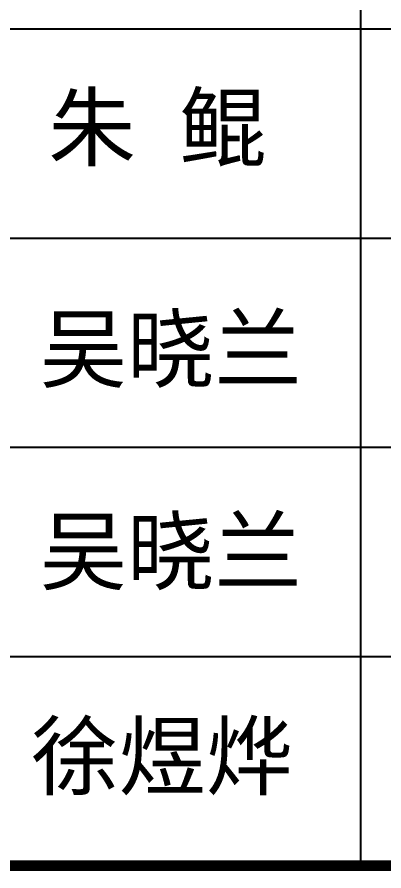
# Model space of a CAD drawing. Extents: x -417156 to 1571408, y 205758 to 1045562.
# Drawn here: x 981637 to 983391, y 1020801 to 1024882 of the extents above; entities that cross this region are included whole.
import ezdxf

# ---------------------------------------------------------------- set-up
doc = ezdxf.new("R2010")
doc.units = 0
doc.header["$LTSCALE"] = 1000
doc.header["$MEASUREMENT"] = 0
for name, color, linetype in [('PP-PM-TK', 7, 'CONTINUOUS'), ('PUB_TITLE', 4, 'CONTINUOUS'), ('签名', 255, 'CONTINUOUS')]:
    doc.layers.add(name, color=color, linetype=linetype)
doc.styles.add('-黑体', font='simhei.ttf', dxfattribs={"width": 0.8})

msp = doc.modelspace()

# ---------------------------------------------------------------- linework, layer by layer
at = {"layer": 'PP-PM-TK', "color": 4, "const_width": 20}
msp.add_lwpolyline([(979580, 1020825.7), (985080, 1020825.7)], dxfattribs=at)
at = {"layer": 'PUB_TITLE', "color": 4}
for p, q in [((983280, 1020825.7), (983280, 1027825.7)), ((979580, 1024825.7), (985080, 1024825.7)), ((979580, 1023825.7), (985080, 1023825.7)), ((979580, 1022825.7), (985080, 1022825.7)), ((979580, 1021825.7), (985080, 1021825.7)), ((979580, 1020825.7), (985080, 1020825.7))]:
    msp.add_line(p, q, dxfattribs=at)
at = {"layer": 'PUB_TITLE', "color": 4, "const_width": 50}
msp.add_lwpolyline([(979580, 1020825.7), (985080, 1020825.7)], dxfattribs=at)

# ---------------------------------------------------------------- texts
at = {"layer": '签名', "linetype": 'CONTINUOUS', "style": '-黑体'}
for s, p in [('朱 鲲', (981786.2, 1024201.2)), ('吴晓兰', (981745.6, 1023143.1)), ('吴晓兰', (981745.6, 1022176)), ('徐煜烨', (981704.7, 1021196.2))]:
    msp.add_text(s, height=306, dxfattribs=at).set_placement(p)

doc.saveas('drawing.dxf')
